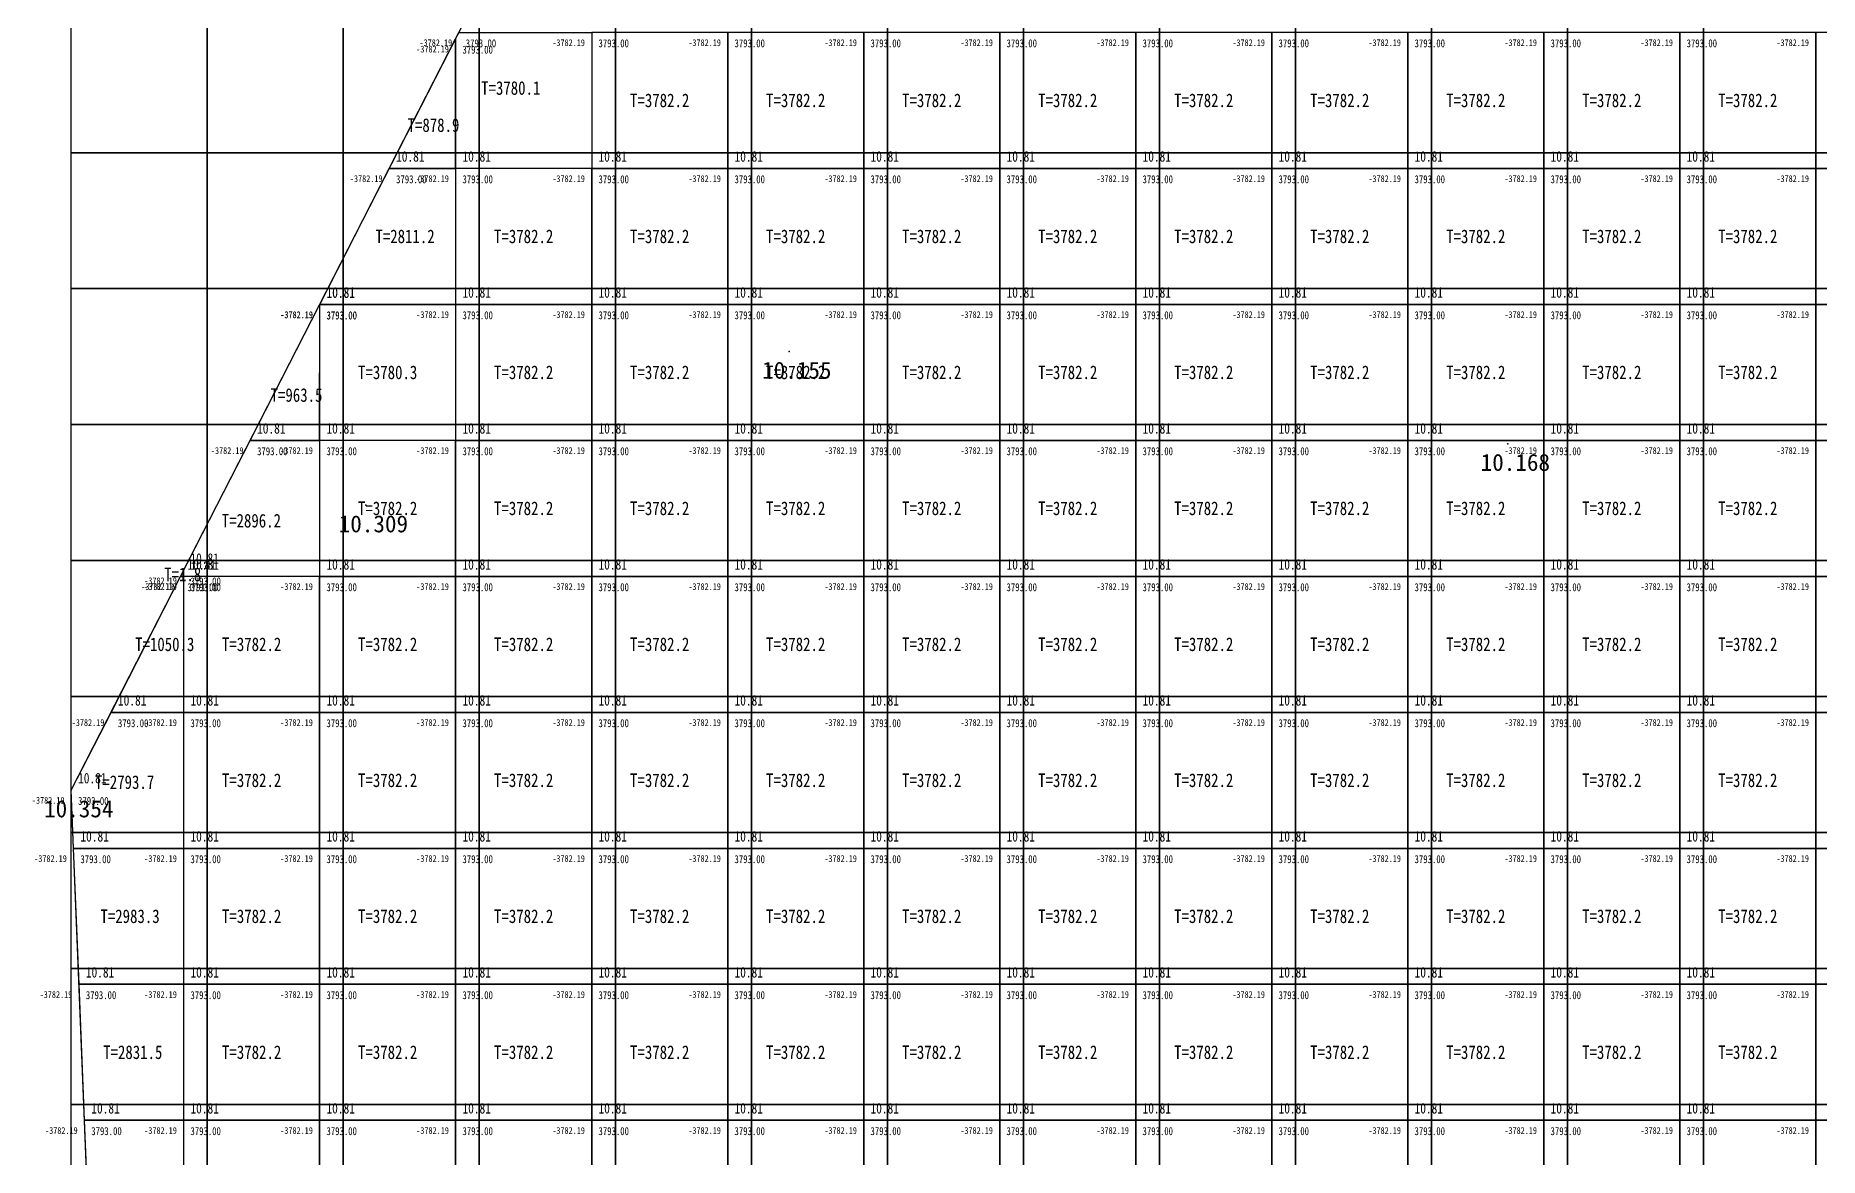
# Model space of a CAD drawing. Extents: x 2802 to 2877, y 3673 to 3804.
# Drawn here: x 2844.91 to 2858.03, y 3775.73 to 3783.98 of the extents above; entities that cross this region are included whole.
import ezdxf
from ezdxf.enums import TextEntityAlignment as Align

# ---------------------------------------------------------------- set-up
doc = ezdxf.new("R2010")
doc.units = 0
doc.header["$LTSCALE"] = 0.5
doc.header["$MEASUREMENT"] = 0
for name, color, linetype in [('FGW', 3, 'Continuous'), ('SHITI', 10, 'Continuous'), ('ZHUJI', 50, 'Continuous')]:
    doc.layers.add(name, color=color, linetype=linetype)

msp = doc.modelspace()

# ---------------------------------------------------------------- linework, layer by layer
for points in [[(2845.174, 3783.116), (2845.174, 3784.116), (2846.174, 3784.116), (2846.174, 3783.116), (2845.174, 3783.116)], [(2846.174, 3783.116), (2846.174, 3784.116), (2847.174, 3784.116), (2847.174, 3783.116), (2846.174, 3783.116)], [(2847.174, 3783.116), (2847.174, 3784.116), (2848.174, 3784.116), (2848.174, 3783.116), (2847.174, 3783.116)], [(2848.174, 3783.116), (2848.174, 3784.116), (2849.174, 3784.116), (2849.174, 3783.116), (2848.174, 3783.116)], [(2849.174, 3783.116), (2849.174, 3784.116), (2850.174, 3784.116), (2850.174, 3783.116), (2849.174, 3783.116)], [(2850.174, 3783.116), (2850.174, 3784.116), (2851.174, 3784.116), (2851.174, 3783.116), (2850.174, 3783.116)], [(2851.174, 3783.116), (2851.174, 3784.116), (2852.174, 3784.116), (2852.174, 3783.116), (2851.174, 3783.116)], [(2852.174, 3783.116), (2852.174, 3784.116), (2853.174, 3784.116), (2853.174, 3783.116), (2852.174, 3783.116)], [(2853.174, 3783.116), (2853.174, 3784.116), (2854.174, 3784.116), (2854.174, 3783.116), (2853.174, 3783.116)], [(2854.174, 3783.116), (2854.174, 3784.116), (2855.174, 3784.116), (2855.174, 3783.116), (2854.174, 3783.116)], [(2855.174, 3783.116), (2855.174, 3784.116), (2856.174, 3784.116), (2856.174, 3783.116), (2855.174, 3783.116)], [(2856.174, 3783.116), (2856.174, 3784.116), (2857.174, 3784.116), (2857.174, 3783.116), (2856.174, 3783.116)], [(2857.174, 3783.116), (2857.174, 3784.116), (2858.174, 3784.116), (2858.174, 3783.116), (2857.174, 3783.116)], [(2845.174, 3782.116), (2845.174, 3783.116), (2846.174, 3783.116), (2846.174, 3782.116), (2845.174, 3782.116)], [(2846.174, 3782.116), (2846.174, 3783.116), (2847.174, 3783.116), (2847.174, 3782.116), (2846.174, 3782.116)], [(2847.174, 3782.116), (2847.174, 3783.116), (2848.174, 3783.116), (2848.174, 3782.116), (2847.174, 3782.116)], [(2848.174, 3782.116), (2848.174, 3783.116), (2849.174, 3783.116), (2849.174, 3782.116), (2848.174, 3782.116)], [(2849.174, 3782.116), (2849.174, 3783.116), (2850.174, 3783.116), (2850.174, 3782.116), (2849.174, 3782.116)], [(2850.174, 3782.116), (2850.174, 3783.116), (2851.174, 3783.116), (2851.174, 3782.116), (2850.174, 3782.116)], [(2851.174, 3782.116), (2851.174, 3783.116), (2852.174, 3783.116), (2852.174, 3782.116), (2851.174, 3782.116)], [(2852.174, 3782.116), (2852.174, 3783.116), (2853.174, 3783.116), (2853.174, 3782.116), (2852.174, 3782.116)], [(2853.174, 3782.116), (2853.174, 3783.116), (2854.174, 3783.116), (2854.174, 3782.116), (2853.174, 3782.116)], [(2854.174, 3782.116), (2854.174, 3783.116), (2855.174, 3783.116), (2855.174, 3782.116), (2854.174, 3782.116)], [(2855.174, 3782.116), (2855.174, 3783.116), (2856.174, 3783.116), (2856.174, 3782.116), (2855.174, 3782.116)], [(2856.174, 3782.116), (2856.174, 3783.116), (2857.174, 3783.116), (2857.174, 3782.116), (2856.174, 3782.116)], [(2857.174, 3782.116), (2857.174, 3783.116), (2858.174, 3783.116), (2858.174, 3782.116), (2857.174, 3782.116)], [(2845.174, 3781.116), (2845.174, 3782.116), (2846.174, 3782.116), (2846.174, 3781.116), (2845.174, 3781.116)], [(2846.174, 3781.116), (2846.174, 3782.116), (2847.174, 3782.116), (2847.174, 3781.116), (2846.174, 3781.116)], [(2847.174, 3781.116), (2847.174, 3782.116), (2848.174, 3782.116), (2848.174, 3781.116), (2847.174, 3781.116)], [(2848.174, 3781.116), (2848.174, 3782.116), (2849.174, 3782.116), (2849.174, 3781.116), (2848.174, 3781.116)], [(2849.174, 3781.116), (2849.174, 3782.116), (2850.174, 3782.116), (2850.174, 3781.116), (2849.174, 3781.116)], [(2850.174, 3781.116), (2850.174, 3782.116), (2851.174, 3782.116), (2851.174, 3781.116), (2850.174, 3781.116)], [(2851.174, 3781.116), (2851.174, 3782.116), (2852.174, 3782.116), (2852.174, 3781.116), (2851.174, 3781.116)], [(2852.174, 3781.116), (2852.174, 3782.116), (2853.174, 3782.116), (2853.174, 3781.116), (2852.174, 3781.116)], [(2853.174, 3781.116), (2853.174, 3782.116), (2854.174, 3782.116), (2854.174, 3781.116), (2853.174, 3781.116)], [(2854.174, 3781.116), (2854.174, 3782.116), (2855.174, 3782.116), (2855.174, 3781.116), (2854.174, 3781.116)], [(2855.174, 3781.116), (2855.174, 3782.116), (2856.174, 3782.116), (2856.174, 3781.116), (2855.174, 3781.116)], [(2856.174, 3781.116), (2856.174, 3782.116), (2857.174, 3782.116), (2857.174, 3781.116), (2856.174, 3781.116)], [(2857.174, 3781.116), (2857.174, 3782.116), (2858.174, 3782.116), (2858.174, 3781.116), (2857.174, 3781.116)], [(2845.174, 3780.116), (2845.174, 3781.116), (2846.174, 3781.116), (2846.174, 3780.116), (2845.174, 3780.116)], [(2846.174, 3780.116), (2846.174, 3781.116), (2847.174, 3781.116), (2847.174, 3780.116), (2846.174, 3780.116)], [(2847.174, 3780.116), (2847.174, 3781.116), (2848.174, 3781.116), (2848.174, 3780.116), (2847.174, 3780.116)], [(2848.174, 3780.116), (2848.174, 3781.116), (2849.174, 3781.116), (2849.174, 3780.116), (2848.174, 3780.116)], [(2849.174, 3780.116), (2849.174, 3781.116), (2850.174, 3781.116), (2850.174, 3780.116), (2849.174, 3780.116)], [(2850.174, 3780.116), (2850.174, 3781.116), (2851.174, 3781.116), (2851.174, 3780.116), (2850.174, 3780.116)], [(2851.174, 3780.116), (2851.174, 3781.116), (2852.174, 3781.116), (2852.174, 3780.116), (2851.174, 3780.116)], [(2852.174, 3780.116), (2852.174, 3781.116), (2853.174, 3781.116), (2853.174, 3780.116), (2852.174, 3780.116)], [(2853.174, 3780.116), (2853.174, 3781.116), (2854.174, 3781.116), (2854.174, 3780.116), (2853.174, 3780.116)], [(2854.174, 3780.116), (2854.174, 3781.116), (2855.174, 3781.116), (2855.174, 3780.116), (2854.174, 3780.116)], [(2855.174, 3780.116), (2855.174, 3781.116), (2856.174, 3781.116), (2856.174, 3780.116), (2855.174, 3780.116)], [(2856.174, 3780.116), (2856.174, 3781.116), (2857.174, 3781.116), (2857.174, 3780.116), (2856.174, 3780.116)], [(2857.174, 3780.116), (2857.174, 3781.116), (2858.174, 3781.116), (2858.174, 3780.116), (2857.174, 3780.116)], [(2845.174, 3779.116), (2845.174, 3780.116), (2846.174, 3780.116), (2846.174, 3779.116), (2845.174, 3779.116)], [(2846.174, 3779.116), (2846.174, 3780.116), (2847.174, 3780.116), (2847.174, 3779.116), (2846.174, 3779.116)], [(2847.174, 3779.116), (2847.174, 3780.116), (2848.174, 3780.116), (2848.174, 3779.116), (2847.174, 3779.116)], [(2848.174, 3779.116), (2848.174, 3780.116), (2849.174, 3780.116), (2849.174, 3779.116), (2848.174, 3779.116)], [(2849.174, 3779.116), (2849.174, 3780.116), (2850.174, 3780.116), (2850.174, 3779.116), (2849.174, 3779.116)], [(2850.174, 3779.116), (2850.174, 3780.116), (2851.174, 3780.116), (2851.174, 3779.116), (2850.174, 3779.116)], [(2851.174, 3779.116), (2851.174, 3780.116), (2852.174, 3780.116), (2852.174, 3779.116), (2851.174, 3779.116)], [(2852.174, 3779.116), (2852.174, 3780.116), (2853.174, 3780.116), (2853.174, 3779.116), (2852.174, 3779.116)], [(2853.174, 3779.116), (2853.174, 3780.116), (2854.174, 3780.116), (2854.174, 3779.116), (2853.174, 3779.116)], [(2854.174, 3779.116), (2854.174, 3780.116), (2855.174, 3780.116), (2855.174, 3779.116), (2854.174, 3779.116)], [(2855.174, 3779.116), (2855.174, 3780.116), (2856.174, 3780.116), (2856.174, 3779.116), (2855.174, 3779.116)], [(2856.174, 3779.116), (2856.174, 3780.116), (2857.174, 3780.116), (2857.174, 3779.116), (2856.174, 3779.116)], [(2857.174, 3779.116), (2857.174, 3780.116), (2858.174, 3780.116), (2858.174, 3779.116), (2857.174, 3779.116)], [(2845.174, 3778.116), (2845.174, 3779.116), (2846.174, 3779.116), (2846.174, 3778.116), (2845.174, 3778.116)], [(2846.174, 3778.116), (2846.174, 3779.116), (2847.174, 3779.116), (2847.174, 3778.116), (2846.174, 3778.116)], [(2847.174, 3778.116), (2847.174, 3779.116), (2848.174, 3779.116), (2848.174, 3778.116), (2847.174, 3778.116)], [(2848.174, 3778.116), (2848.174, 3779.116), (2849.174, 3779.116), (2849.174, 3778.116), (2848.174, 3778.116)], [(2849.174, 3778.116), (2849.174, 3779.116), (2850.174, 3779.116), (2850.174, 3778.116), (2849.174, 3778.116)], [(2850.174, 3778.116), (2850.174, 3779.116), (2851.174, 3779.116), (2851.174, 3778.116), (2850.174, 3778.116)], [(2851.174, 3778.116), (2851.174, 3779.116), (2852.174, 3779.116), (2852.174, 3778.116), (2851.174, 3778.116)], [(2852.174, 3778.116), (2852.174, 3779.116), (2853.174, 3779.116), (2853.174, 3778.116), (2852.174, 3778.116)], [(2853.174, 3778.116), (2853.174, 3779.116), (2854.174, 3779.116), (2854.174, 3778.116), (2853.174, 3778.116)], [(2854.174, 3778.116), (2854.174, 3779.116), (2855.174, 3779.116), (2855.174, 3778.116), (2854.174, 3778.116)], [(2855.174, 3778.116), (2855.174, 3779.116), (2856.174, 3779.116), (2856.174, 3778.116), (2855.174, 3778.116)], [(2856.174, 3778.116), (2856.174, 3779.116), (2857.174, 3779.116), (2857.174, 3778.116), (2856.174, 3778.116)], [(2857.174, 3778.116), (2857.174, 3779.116), (2858.174, 3779.116), (2858.174, 3778.116), (2857.174, 3778.116)], [(2845.174, 3777.116), (2845.174, 3778.116), (2846.174, 3778.116), (2846.174, 3777.116), (2845.174, 3777.116)], [(2846.174, 3777.116), (2846.174, 3778.116), (2847.174, 3778.116), (2847.174, 3777.116), (2846.174, 3777.116)], [(2847.174, 3777.116), (2847.174, 3778.116), (2848.174, 3778.116), (2848.174, 3777.116), (2847.174, 3777.116)], [(2848.174, 3777.116), (2848.174, 3778.116), (2849.174, 3778.116), (2849.174, 3777.116), (2848.174, 3777.116)], [(2849.174, 3777.116), (2849.174, 3778.116), (2850.174, 3778.116), (2850.174, 3777.116), (2849.174, 3777.116)], [(2850.174, 3777.116), (2850.174, 3778.116), (2851.174, 3778.116), (2851.174, 3777.116), (2850.174, 3777.116)], [(2851.174, 3777.116), (2851.174, 3778.116), (2852.174, 3778.116), (2852.174, 3777.116), (2851.174, 3777.116)], [(2852.174, 3777.116), (2852.174, 3778.116), (2853.174, 3778.116), (2853.174, 3777.116), (2852.174, 3777.116)], [(2853.174, 3777.116), (2853.174, 3778.116), (2854.174, 3778.116), (2854.174, 3777.116), (2853.174, 3777.116)], [(2854.174, 3777.116), (2854.174, 3778.116), (2855.174, 3778.116), (2855.174, 3777.116), (2854.174, 3777.116)], [(2855.174, 3777.116), (2855.174, 3778.116), (2856.174, 3778.116), (2856.174, 3777.116), (2855.174, 3777.116)], [(2856.174, 3777.116), (2856.174, 3778.116), (2857.174, 3778.116), (2857.174, 3777.116), (2856.174, 3777.116)], [(2857.174, 3777.116), (2857.174, 3778.116), (2858.174, 3778.116), (2858.174, 3777.116), (2857.174, 3777.116)], [(2845.174, 3776.116), (2845.174, 3777.116), (2846.174, 3777.116), (2846.174, 3776.116), (2845.174, 3776.116)], [(2846.174, 3776.116), (2846.174, 3777.116), (2847.174, 3777.116), (2847.174, 3776.116), (2846.174, 3776.116)], [(2847.174, 3776.116), (2847.174, 3777.116), (2848.174, 3777.116), (2848.174, 3776.116), (2847.174, 3776.116)], [(2848.174, 3776.116), (2848.174, 3777.116), (2849.174, 3777.116), (2849.174, 3776.116), (2848.174, 3776.116)], [(2849.174, 3776.116), (2849.174, 3777.116), (2850.174, 3777.116), (2850.174, 3776.116), (2849.174, 3776.116)], [(2850.174, 3776.116), (2850.174, 3777.116), (2851.174, 3777.116), (2851.174, 3776.116), (2850.174, 3776.116)], [(2851.174, 3776.116), (2851.174, 3777.116), (2852.174, 3777.116), (2852.174, 3776.116), (2851.174, 3776.116)], [(2852.174, 3776.116), (2852.174, 3777.116), (2853.174, 3777.116), (2853.174, 3776.116), (2852.174, 3776.116)], [(2853.174, 3776.116), (2853.174, 3777.116), (2854.174, 3777.116), (2854.174, 3776.116), (2853.174, 3776.116)], [(2854.174, 3776.116), (2854.174, 3777.116), (2855.174, 3777.116), (2855.174, 3776.116), (2854.174, 3776.116)], [(2855.174, 3776.116), (2855.174, 3777.116), (2856.174, 3777.116), (2856.174, 3776.116), (2855.174, 3776.116)], [(2856.174, 3776.116), (2856.174, 3777.116), (2857.174, 3777.116), (2857.174, 3776.116), (2856.174, 3776.116)], [(2857.174, 3776.116), (2857.174, 3777.116), (2858.174, 3777.116), (2858.174, 3776.116), (2857.174, 3776.116)], [(2845.174, 3775.116), (2845.174, 3776.116), (2846.174, 3776.116), (2846.174, 3775.116), (2845.174, 3775.116)], [(2846.174, 3775.116), (2846.174, 3776.116), (2847.174, 3776.116), (2847.174, 3775.116), (2846.174, 3775.116)], [(2847.174, 3775.116), (2847.174, 3776.116), (2848.174, 3776.116), (2848.174, 3775.116), (2847.174, 3775.116)], [(2848.174, 3775.116), (2848.174, 3776.116), (2849.174, 3776.116), (2849.174, 3775.116), (2848.174, 3775.116)], [(2849.174, 3775.116), (2849.174, 3776.116), (2850.174, 3776.116), (2850.174, 3775.116), (2849.174, 3775.116)], [(2850.174, 3775.116), (2850.174, 3776.116), (2851.174, 3776.116), (2851.174, 3775.116), (2850.174, 3775.116)], [(2851.174, 3775.116), (2851.174, 3776.116), (2852.174, 3776.116), (2852.174, 3775.116), (2851.174, 3775.116)], [(2852.174, 3775.116), (2852.174, 3776.116), (2853.174, 3776.116), (2853.174, 3775.116), (2852.174, 3775.116)], [(2853.174, 3775.116), (2853.174, 3776.116), (2854.174, 3776.116), (2854.174, 3775.116), (2853.174, 3775.116)], [(2854.174, 3775.116), (2854.174, 3776.116), (2855.174, 3776.116), (2855.174, 3775.116), (2854.174, 3775.116)], [(2855.174, 3775.116), (2855.174, 3776.116), (2856.174, 3776.116), (2856.174, 3775.116), (2855.174, 3775.116)], [(2856.174, 3775.116), (2856.174, 3776.116), (2857.174, 3776.116), (2857.174, 3775.116), (2856.174, 3775.116)], [(2857.174, 3775.116), (2857.174, 3776.116), (2858.174, 3776.116), (2858.174, 3775.116), (2857.174, 3775.116)]]:
    msp.add_lwpolyline(points)
at = {"layer": 'FGW', "flags": 128}
for points in [[(2847.512, 3783), (2848, 3783.953), (2848, 3783)], [(2848, 3783.953), (2848.024, 3784), (2849, 3784), (2849, 3783), (2848, 3783)], [(2849, 3783), (2850, 3783), (2850, 3784), (2849, 3784)], [(2850, 3783), (2851, 3783), (2851, 3784), (2850, 3784)], [(2851, 3783), (2852, 3783), (2852, 3784), (2851, 3784)], [(2852, 3783), (2853, 3783), (2853, 3784), (2852, 3784)], [(2853, 3783), (2854, 3783), (2854, 3784), (2853, 3784)], [(2854, 3783), (2855, 3783), (2855, 3784), (2854, 3784)], [(2855, 3783), (2856, 3783), (2856, 3784), (2855, 3784)], [(2856, 3783), (2857, 3783), (2857, 3784), (2856, 3784)], [(2857, 3783), (2858, 3783), (2858, 3784), (2857, 3784)], [(2858, 3783), (2859, 3783), (2859, 3784), (2858, 3784)], [(2847.001, 3782), (2847.512, 3783), (2848, 3783), (2848, 3782)], [(2848, 3782), (2849, 3782), (2849, 3783), (2848, 3783)], [(2849, 3782), (2850, 3782), (2850, 3783), (2849, 3783)], [(2850, 3782), (2851, 3782), (2851, 3783), (2850, 3783)], [(2851, 3782), (2852, 3782), (2852, 3783), (2851, 3783)], [(2852, 3782), (2853, 3782), (2853, 3783), (2852, 3783)], [(2853, 3782), (2854, 3782), (2854, 3783), (2853, 3783)], [(2854, 3782), (2855, 3782), (2855, 3783), (2854, 3783)], [(2855, 3782), (2856, 3782), (2856, 3783), (2855, 3783)], [(2856, 3782), (2857, 3782), (2857, 3783), (2856, 3783)], [(2857, 3782), (2858, 3782), (2858, 3783), (2857, 3783)], [(2858, 3782), (2859, 3782), (2859, 3783), (2858, 3783)], [(2846.49, 3781), (2847, 3781.998), (2847, 3781)], [(2847.001, 3782), (2848, 3782), (2848, 3781), (2847, 3781)], [(2848, 3781), (2849, 3781), (2849, 3782), (2848, 3782)], [(2849, 3781), (2850, 3781), (2850, 3782), (2849, 3782)], [(2850, 3781), (2851, 3781), (2851, 3782), (2850, 3782)], [(2851, 3781), (2852, 3781), (2852, 3782), (2851, 3782)], [(2852, 3781), (2853, 3781), (2853, 3782), (2852, 3782)], [(2853, 3781), (2854, 3781), (2854, 3782), (2853, 3782)], [(2854, 3781), (2855, 3781), (2855, 3782), (2854, 3782)], [(2855, 3781), (2856, 3781), (2856, 3782), (2855, 3782)], [(2856, 3781), (2857, 3781), (2857, 3782), (2856, 3782)], [(2857, 3781), (2858, 3781), (2858, 3782), (2857, 3782)], [(2858, 3781), (2859, 3781), (2859, 3782), (2858, 3782)], [(2846, 3780.043), (2846.49, 3781), (2847, 3781), (2847, 3780), (2846, 3780)], [(2847, 3780), (2848, 3780), (2848, 3781), (2847, 3781)], [(2848, 3780), (2849, 3780), (2849, 3781), (2848, 3781)], [(2849, 3780), (2850, 3780), (2850, 3781), (2849, 3781)], [(2850, 3780), (2851, 3780), (2851, 3781), (2850, 3781)], [(2851, 3780), (2852, 3780), (2852, 3781), (2851, 3781)], [(2852, 3780), (2853, 3780), (2853, 3781), (2852, 3781)], [(2853, 3780), (2854, 3780), (2854, 3781), (2853, 3781)], [(2854, 3780), (2855, 3780), (2855, 3781), (2854, 3781)], [(2855, 3780), (2856, 3780), (2856, 3781), (2855, 3781)], [(2856, 3780), (2857, 3780), (2857, 3781), (2856, 3781)], [(2857, 3780), (2858, 3780), (2858, 3781), (2857, 3781)], [(2858, 3780), (2859, 3780), (2859, 3781), (2858, 3781)], [(2845.467, 3779), (2845.978, 3780), (2846, 3780), (2846, 3779)], [(2845.978, 3780), (2846, 3780.043), (2846, 3780)], [(2846, 3779), (2847, 3779), (2847, 3780), (2846, 3780)], [(2847, 3779), (2848, 3779), (2848, 3780), (2847, 3780)], [(2848, 3779), (2849, 3779), (2849, 3780), (2848, 3780)], [(2849, 3779), (2850, 3779), (2850, 3780), (2849, 3780)], [(2850, 3779), (2851, 3779), (2851, 3780), (2850, 3780)], [(2851, 3779), (2852, 3779), (2852, 3780), (2851, 3780)], [(2852, 3779), (2853, 3779), (2853, 3780), (2852, 3780)], [(2853, 3779), (2854, 3779), (2854, 3780), (2853, 3780)], [(2854, 3779), (2855, 3779), (2855, 3780), (2854, 3780)], [(2855, 3779), (2856, 3779), (2856, 3780), (2855, 3780)], [(2856, 3779), (2857, 3779), (2857, 3780), (2856, 3780)], [(2857, 3779), (2858, 3779), (2858, 3780), (2857, 3780)], [(2858, 3779), (2859, 3779), (2859, 3780), (2858, 3780)], [(2845.174, 3778.428), (2845.467, 3779), (2846, 3779), (2846, 3778), (2845.191, 3778)], [(2846, 3778), (2847, 3778), (2847, 3779), (2846, 3779)], [(2847, 3778), (2848, 3778), (2848, 3779), (2847, 3779)], [(2848, 3778), (2849, 3778), (2849, 3779), (2848, 3779)], [(2849, 3778), (2850, 3778), (2850, 3779), (2849, 3779)], [(2850, 3778), (2851, 3778), (2851, 3779), (2850, 3779)], [(2851, 3778), (2852, 3778), (2852, 3779), (2851, 3779)], [(2852, 3778), (2853, 3778), (2853, 3779), (2852, 3779)], [(2853, 3778), (2854, 3778), (2854, 3779), (2853, 3779)], [(2854, 3778), (2855, 3778), (2855, 3779), (2854, 3779)], [(2855, 3778), (2856, 3778), (2856, 3779), (2855, 3779)], [(2856, 3778), (2857, 3778), (2857, 3779), (2856, 3779)], [(2857, 3778), (2858, 3778), (2858, 3779), (2857, 3779)], [(2858, 3778), (2859, 3778), (2859, 3779), (2858, 3779)], [(2846, 3778), (2846, 3777), (2845.231, 3777), (2845.191, 3778)], [(2846, 3777), (2847, 3777), (2847, 3778), (2846, 3778)], [(2847, 3777), (2848, 3777), (2848, 3778), (2847, 3778)], [(2848, 3777), (2849, 3777), (2849, 3778), (2848, 3778)], [(2849, 3777), (2850, 3777), (2850, 3778), (2849, 3778)], [(2850, 3777), (2851, 3777), (2851, 3778), (2850, 3778)], [(2851, 3777), (2852, 3777), (2852, 3778), (2851, 3778)], [(2852, 3777), (2853, 3777), (2853, 3778), (2852, 3778)], [(2853, 3777), (2854, 3777), (2854, 3778), (2853, 3778)], [(2854, 3777), (2855, 3777), (2855, 3778), (2854, 3778)], [(2855, 3777), (2856, 3777), (2856, 3778), (2855, 3778)], [(2856, 3777), (2857, 3777), (2857, 3778), (2856, 3778)], [(2857, 3777), (2858, 3777), (2858, 3778), (2857, 3778)], [(2858, 3777), (2859, 3777), (2859, 3778), (2858, 3778)], [(2846, 3777), (2846, 3776), (2845.271, 3776), (2845.231, 3777)], [(2846, 3776), (2847, 3776), (2847, 3777), (2846, 3777)], [(2847, 3776), (2848, 3776), (2848, 3777), (2847, 3777)], [(2848, 3776), (2849, 3776), (2849, 3777), (2848, 3777)], [(2849, 3776), (2850, 3776), (2850, 3777), (2849, 3777)], [(2850, 3776), (2851, 3776), (2851, 3777), (2850, 3777)], [(2851, 3776), (2852, 3776), (2852, 3777), (2851, 3777)], [(2852, 3776), (2853, 3776), (2853, 3777), (2852, 3777)], [(2853, 3776), (2854, 3776), (2854, 3777), (2853, 3777)], [(2854, 3776), (2855, 3776), (2855, 3777), (2854, 3777)], [(2855, 3776), (2856, 3776), (2856, 3777), (2855, 3777)], [(2856, 3776), (2857, 3776), (2857, 3777), (2856, 3777)], [(2857, 3776), (2858, 3776), (2858, 3777), (2857, 3777)], [(2858, 3776), (2859, 3776), (2859, 3777), (2858, 3777)], [(2846, 3776), (2846, 3775), (2845.312, 3775), (2845.271, 3776)], [(2846, 3775), (2847, 3775), (2847, 3776), (2846, 3776)], [(2847, 3775), (2848, 3775), (2848, 3776), (2847, 3776)], [(2848, 3775), (2849, 3775), (2849, 3776), (2848, 3776)], [(2849, 3775), (2850, 3775), (2850, 3776), (2849, 3776)], [(2850, 3775), (2851, 3775), (2851, 3776), (2850, 3776)], [(2851, 3775), (2852, 3775), (2852, 3776), (2851, 3776)], [(2852, 3775), (2853, 3775), (2853, 3776), (2852, 3776)], [(2853, 3775), (2854, 3775), (2854, 3776), (2853, 3776)], [(2854, 3775), (2855, 3775), (2855, 3776), (2854, 3776)], [(2855, 3775), (2856, 3775), (2856, 3776), (2855, 3776)], [(2856, 3775), (2857, 3775), (2857, 3776), (2856, 3776)], [(2857, 3775), (2858, 3775), (2858, 3776), (2857, 3776)], [(2858, 3775), (2859, 3775), (2859, 3776), (2858, 3776)]]:
    msp.add_lwpolyline(points, close=True, dxfattribs=at)
at = {"layer": 'SHITI'}
msp.add_lwpolyline([(2845.174, 3778.428), (2853.8, 3795.293), (2856.23, 3799.039), (2864.64, 3799.283), (2868.952, 3795.959), (2870.191, 3792.979), (2870.586, 3785.879), (2870.663, 3769.646), (2864.182, 3751.04), (2859.717, 3744.891), (2853.723, 3744.116), (2848.263, 3749.893), (2846.279, 3757.095), (2845.423, 3772.222), (2845.174, 3778.428)], close=True, dxfattribs=at)
at = {"layer": 'ZHUJI'}
for p in [(2850.453, 3781.654), (2855.736, 3780.976), (2847.34, 3780.524), (2845.174, 3778.428)]:
    msp.add_point(p, dxfattribs=at)

# ---------------------------------------------------------------- texts
at = {"layer": 'FGW', "color": 6, "width": 0.8}
for p in [(2847.95, 3783.903, 10.814), (2847.95, 3783.903, 10.814), (2847.974, 3783.95, 10.814), (2847.974, 3783.95, 10.814), (2848.95, 3783.95, 10.814), (2848.95, 3783.95, 10.814), (2848.95, 3783.95, 10.814), (2849.95, 3783.95, 10.814), (2850.95, 3783.95, 10.814), (2851.95, 3783.95, 10.814), (2852.95, 3783.95, 10.814), (2853.95, 3783.95, 10.814), (2854.95, 3783.95, 10.814), (2855.95, 3783.95, 10.814), (2856.95, 3783.95, 10.814), (2857.95, 3783.95, 10.814), (2847.462, 3782.95, 10.814), (2847.462, 3782.95, 10.814), (2847.95, 3782.95, 10.814), (2847.95, 3782.95, 10.814), (2847.95, 3782.95, 10.814), (2847.95, 3782.95, 10.814), (2848.95, 3782.95, 10.814), (2848.95, 3782.95, 10.814), (2849.95, 3782.95, 10.814), (2850.95, 3782.95, 10.814), (2851.95, 3782.95, 10.814), (2852.95, 3782.95, 10.814), (2853.95, 3782.95, 10.814), (2854.95, 3782.95, 10.814), (2855.95, 3782.95, 10.814), (2856.95, 3782.95, 10.814), (2857.95, 3782.95, 10.814), (2846.95, 3781.948, 10.814), (2846.951, 3781.95, 10.814), (2846.951, 3781.95, 10.814), (2847.95, 3781.95, 10.814), (2847.95, 3781.95, 10.814), (2847.95, 3781.95, 10.814), (2848.95, 3781.95, 10.814), (2849.95, 3781.95, 10.814), (2850.95, 3781.95, 10.814), (2851.95, 3781.95, 10.814), (2852.95, 3781.95, 10.814), (2853.95, 3781.95, 10.814), (2854.95, 3781.95, 10.814), (2855.95, 3781.95, 10.814), (2856.95, 3781.95, 10.814), (2857.95, 3781.95, 10.814), (2846.44, 3780.95, 10.814), (2846.44, 3780.95, 10.814), (2846.95, 3780.95, 10.814), (2846.95, 3780.95, 10.814), (2846.95, 3780.95, 10.814), (2846.95, 3780.95, 10.814), (2847.95, 3780.95, 10.814), (2847.95, 3780.95, 10.814), (2848.95, 3780.95, 10.814), (2849.95, 3780.95, 10.814), (2850.95, 3780.95, 10.814), (2851.95, 3780.95, 10.814), (2852.95, 3780.95, 10.814), (2853.95, 3780.95, 10.814), (2854.95, 3780.95, 10.814), (2855.95, 3780.95, 10.814), (2856.95, 3780.95, 10.814), (2857.95, 3780.95, 10.814), (2845.928, 3779.95, 10.814), (2845.928, 3779.95, 10.814), (2845.95, 3779.993, 10.814), (2845.95, 3779.993, 10.814), (2845.95, 3779.95, 10.814), (2845.95, 3779.95, 10.814), (2845.95, 3779.95, 10.814), (2845.95, 3779.95, 10.814), (2846.95, 3779.95, 10.814), (2846.95, 3779.95, 10.814), (2847.95, 3779.95, 10.814), (2848.95, 3779.95, 10.814), (2849.95, 3779.95, 10.814), (2850.95, 3779.95, 10.814), (2851.95, 3779.95, 10.814), (2852.95, 3779.95, 10.814), (2853.95, 3779.95, 10.814), (2854.95, 3779.95, 10.814), (2855.95, 3779.95, 10.814), (2856.95, 3779.95, 10.814), (2857.95, 3779.95, 10.814), (2845.417, 3778.95, 10.814), (2845.417, 3778.95, 10.814), (2845.95, 3778.95, 10.814), (2845.95, 3778.95, 10.814), (2845.95, 3778.95, 10.814), (2846.95, 3778.95, 10.814), (2847.95, 3778.95, 10.814), (2848.95, 3778.95, 10.814), (2849.95, 3778.95, 10.814), (2850.95, 3778.95, 10.814), (2851.95, 3778.95, 10.814), (2852.95, 3778.95, 10.814), (2853.95, 3778.95, 10.814), (2854.95, 3778.95, 10.814), (2855.95, 3778.95, 10.814), (2856.95, 3778.95, 10.814), (2857.95, 3778.95, 10.814), (2845.124, 3778.378, 10.814), (2845.141, 3777.95, 10.814), (2845.141, 3777.95, 10.814), (2845.95, 3777.95, 10.814), (2845.95, 3777.95, 10.814), (2845.95, 3777.95, 10.814), (2846.95, 3777.95, 10.814), (2847.95, 3777.95, 10.814), (2848.95, 3777.95, 10.814), (2849.95, 3777.95, 10.814), (2850.95, 3777.95, 10.814), (2851.95, 3777.95, 10.814), (2852.95, 3777.95, 10.814), (2853.95, 3777.95, 10.814), (2854.95, 3777.95, 10.814), (2855.95, 3777.95, 10.814), (2856.95, 3777.95, 10.814), (2857.95, 3777.95, 10.814), (2845.181, 3776.95, 10.814), (2845.181, 3776.95, 10.814), (2845.95, 3776.95, 10.814), (2845.95, 3776.95, 10.814), (2845.95, 3776.95, 10.814), (2846.95, 3776.95, 10.814), (2847.95, 3776.95, 10.814), (2848.95, 3776.95, 10.814), (2849.95, 3776.95, 10.814), (2850.95, 3776.95, 10.814), (2851.95, 3776.95, 10.814), (2852.95, 3776.95, 10.814), (2853.95, 3776.95, 10.814), (2854.95, 3776.95, 10.814), (2855.95, 3776.95, 10.814), (2856.95, 3776.95, 10.814), (2857.95, 3776.95, 10.814), (2845.221, 3775.95, 10.814), (2845.221, 3775.95, 10.814), (2845.95, 3775.95, 10.814), (2845.95, 3775.95, 10.814), (2845.95, 3775.95, 10.814), (2846.95, 3775.95, 10.814), (2847.95, 3775.95, 10.814), (2848.95, 3775.95, 10.814), (2849.95, 3775.95, 10.814), (2850.95, 3775.95, 10.814), (2851.95, 3775.95, 10.814), (2852.95, 3775.95, 10.814), (2853.95, 3775.95, 10.814), (2854.95, 3775.95, 10.814), (2855.95, 3775.95, 10.814), (2856.95, 3775.95, 10.814), (2857.95, 3775.95, 10.814)]:
    msp.add_text('-3782.19', height=0.05, dxfattribs=at).set_placement(p, align=Align.TOP_RIGHT)
at = {"layer": 'FGW', "color": 4, "width": 0.8}
for p in [(2848.05, 3783.903, 10.814), (2848.05, 3783.903, 10.814), (2848.074, 3783.95, 10.814), (2848.074, 3783.95, 10.814), (2849.05, 3783.95, 10.814), (2849.05, 3783.95, 10.814), (2849.05, 3783.95, 10.814), (2850.05, 3783.95, 10.814), (2851.05, 3783.95, 10.814), (2852.05, 3783.95, 10.814), (2853.05, 3783.95, 10.814), (2854.05, 3783.95, 10.814), (2855.05, 3783.95, 10.814), (2856.05, 3783.95, 10.814), (2857.05, 3783.95, 10.814), (2847.562, 3782.95, 10.814), (2847.562, 3782.95, 10.814), (2848.05, 3782.95, 10.814), (2848.05, 3782.95, 10.814), (2848.05, 3782.95, 10.814), (2848.05, 3782.95, 10.814), (2849.05, 3782.95, 10.814), (2849.05, 3782.95, 10.814), (2850.05, 3782.95, 10.814), (2851.05, 3782.95, 10.814), (2852.05, 3782.95, 10.814), (2853.05, 3782.95, 10.814), (2854.05, 3782.95, 10.814), (2855.05, 3782.95, 10.814), (2856.05, 3782.95, 10.814), (2857.05, 3782.95, 10.814), (2847.05, 3781.948, 10.814), (2847.051, 3781.95, 10.814), (2847.051, 3781.95, 10.814), (2848.05, 3781.95, 10.814), (2848.05, 3781.95, 10.814), (2848.05, 3781.95, 10.814), (2849.05, 3781.95, 10.814), (2850.05, 3781.95, 10.814), (2851.05, 3781.95, 10.814), (2852.05, 3781.95, 10.814), (2853.05, 3781.95, 10.814), (2854.05, 3781.95, 10.814), (2855.05, 3781.95, 10.814), (2856.05, 3781.95, 10.814), (2857.05, 3781.95, 10.814), (2846.54, 3780.95, 10.814), (2846.54, 3780.95, 10.814), (2847.05, 3780.95, 10.814), (2847.05, 3780.95, 10.814), (2847.05, 3780.95, 10.814), (2847.05, 3780.95, 10.814), (2848.05, 3780.95, 10.814), (2848.05, 3780.95, 10.814), (2849.05, 3780.95, 10.814), (2850.05, 3780.95, 10.814), (2851.05, 3780.95, 10.814), (2852.05, 3780.95, 10.814), (2853.05, 3780.95, 10.814), (2854.05, 3780.95, 10.814), (2855.05, 3780.95, 10.814), (2856.05, 3780.95, 10.814), (2857.05, 3780.95, 10.814), (2846.028, 3779.95, 10.814), (2846.028, 3779.95, 10.814), (2846.05, 3779.993, 10.814), (2846.05, 3779.993, 10.814), (2846.05, 3779.95, 10.814), (2846.05, 3779.95, 10.814), (2846.05, 3779.95, 10.814), (2846.05, 3779.95, 10.814), (2847.05, 3779.95, 10.814), (2847.05, 3779.95, 10.814), (2848.05, 3779.95, 10.814), (2849.05, 3779.95, 10.814), (2850.05, 3779.95, 10.814), (2851.05, 3779.95, 10.814), (2852.05, 3779.95, 10.814), (2853.05, 3779.95, 10.814), (2854.05, 3779.95, 10.814), (2855.05, 3779.95, 10.814), (2856.05, 3779.95, 10.814), (2857.05, 3779.95, 10.814), (2845.517, 3778.95, 10.814), (2845.517, 3778.95, 10.814), (2846.05, 3778.95, 10.814), (2846.05, 3778.95, 10.814), (2846.05, 3778.95, 10.814), (2847.05, 3778.95, 10.814), (2848.05, 3778.95, 10.814), (2849.05, 3778.95, 10.814), (2850.05, 3778.95, 10.814), (2851.05, 3778.95, 10.814), (2852.05, 3778.95, 10.814), (2853.05, 3778.95, 10.814), (2854.05, 3778.95, 10.814), (2855.05, 3778.95, 10.814), (2856.05, 3778.95, 10.814), (2857.05, 3778.95, 10.814), (2845.224, 3778.378, 10.814), (2845.241, 3777.95, 10.814), (2845.241, 3777.95, 10.814), (2846.05, 3777.95, 10.814), (2846.05, 3777.95, 10.814), (2846.05, 3777.95, 10.814), (2847.05, 3777.95, 10.814), (2848.05, 3777.95, 10.814), (2849.05, 3777.95, 10.814), (2850.05, 3777.95, 10.814), (2851.05, 3777.95, 10.814), (2852.05, 3777.95, 10.814), (2853.05, 3777.95, 10.814), (2854.05, 3777.95, 10.814), (2855.05, 3777.95, 10.814), (2856.05, 3777.95, 10.814), (2857.05, 3777.95, 10.814), (2845.281, 3776.95, 10.814), (2845.281, 3776.95, 10.814), (2846.05, 3776.95, 10.814), (2846.05, 3776.95, 10.814), (2846.05, 3776.95, 10.814), (2847.05, 3776.95, 10.814), (2848.05, 3776.95, 10.814), (2849.05, 3776.95, 10.814), (2850.05, 3776.95, 10.814), (2851.05, 3776.95, 10.814), (2852.05, 3776.95, 10.814), (2853.05, 3776.95, 10.814), (2854.05, 3776.95, 10.814), (2855.05, 3776.95, 10.814), (2856.05, 3776.95, 10.814), (2857.05, 3776.95, 10.814), (2845.321, 3775.95, 10.814), (2845.321, 3775.95, 10.814), (2846.05, 3775.95, 10.814), (2846.05, 3775.95, 10.814), (2846.05, 3775.95, 10.814), (2847.05, 3775.95, 10.814), (2848.05, 3775.95, 10.814), (2849.05, 3775.95, 10.814), (2850.05, 3775.95, 10.814), (2851.05, 3775.95, 10.814), (2852.05, 3775.95, 10.814), (2853.05, 3775.95, 10.814), (2854.05, 3775.95, 10.814), (2855.05, 3775.95, 10.814), (2856.05, 3775.95, 10.814), (2857.05, 3775.95, 10.814)]:
    msp.add_text('3793.00', height=0.0588, dxfattribs=at).set_placement(p, align=Align.TOP_LEFT)
at = {"layer": 'FGW', "width": 0.8}
for s, p in [('T=3780.1', (2848.405, 3783.591)), ('T=3782.2', (2849.5, 3783.5)), ('T=3782.2', (2850.5, 3783.5)), ('T=3782.2', (2851.5, 3783.5)), ('T=3782.2', (2852.5, 3783.5)), ('T=3782.2', (2853.5, 3783.5)), ('T=3782.2', (2854.5, 3783.5)), ('T=3782.2', (2855.5, 3783.5)), ('T=3782.2', (2856.5, 3783.5)), ('T=3782.2', (2857.5, 3783.5)), ('T=878.9', (2847.837, 3783.318)), ('T=2811.2', (2847.628, 3782.5)), ('T=3782.2', (2848.5, 3782.5)), ('T=3782.2', (2849.5, 3782.5)), ('T=3782.2', (2850.5, 3782.5)), ('T=3782.2', (2851.5, 3782.5)), ('T=3782.2', (2852.5, 3782.5)), ('T=3782.2', (2853.5, 3782.5)), ('T=3782.2', (2854.5, 3782.5)), ('T=3782.2', (2855.5, 3782.5)), ('T=3782.2', (2856.5, 3782.5)), ('T=3782.2', (2857.5, 3782.5)), ('T=3780.3', (2847.5, 3781.5)), ('T=3782.2', (2848.5, 3781.5)), ('T=3782.2', (2849.5, 3781.5)), ('T=3782.2', (2850.5, 3781.5)), ('T=3782.2', (2851.5, 3781.5)), ('T=3782.2', (2852.5, 3781.5)), ('T=3782.2', (2853.5, 3781.5)), ('T=3782.2', (2854.5, 3781.5)), ('T=3782.2', (2855.5, 3781.5)), ('T=3782.2', (2856.5, 3781.5)), ('T=3782.2', (2857.5, 3781.5)), ('T=963.5', (2846.83, 3781.333)), ('T=3782.2', (2847.5, 3780.5)), ('T=3782.2', (2848.5, 3780.5)), ('T=3782.2', (2849.5, 3780.5)), ('T=3782.2', (2850.5, 3780.5)), ('T=3782.2', (2851.5, 3780.5)), ('T=3782.2', (2852.5, 3780.5)), ('T=3782.2', (2853.5, 3780.5)), ('T=3782.2', (2854.5, 3780.5)), ('T=3782.2', (2855.5, 3780.5)), ('T=3782.2', (2856.5, 3780.5)), ('T=3782.2', (2857.5, 3780.5)), ('T=2896.2', (2846.498, 3780.409)), ('T=1.8', (2845.993, 3780.014)), ('T=1050.3', (2845.861, 3779.5)), ('T=3782.2', (2846.5, 3779.5)), ('T=3782.2', (2847.5, 3779.5)), ('T=3782.2', (2848.5, 3779.5)), ('T=3782.2', (2849.5, 3779.5)), ('T=3782.2', (2850.5, 3779.5)), ('T=3782.2', (2851.5, 3779.5)), ('T=3782.2', (2852.5, 3779.5)), ('T=3782.2', (2853.5, 3779.5)), ('T=3782.2', (2854.5, 3779.5)), ('T=3782.2', (2855.5, 3779.5)), ('T=3782.2', (2856.5, 3779.5)), ('T=3782.2', (2857.5, 3779.5)), ('T=2793.7', (2845.566, 3778.486)), ('T=3782.2', (2846.5, 3778.5)), ('T=3782.2', (2847.5, 3778.5)), ('T=3782.2', (2848.5, 3778.5)), ('T=3782.2', (2849.5, 3778.5)), ('T=3782.2', (2850.5, 3778.5)), ('T=3782.2', (2851.5, 3778.5)), ('T=3782.2', (2852.5, 3778.5)), ('T=3782.2', (2853.5, 3778.5)), ('T=3782.2', (2854.5, 3778.5)), ('T=3782.2', (2855.5, 3778.5)), ('T=3782.2', (2856.5, 3778.5)), ('T=3782.2', (2857.5, 3778.5)), ('T=2983.3', (2845.606, 3777.5)), ('T=3782.2', (2846.5, 3777.5)), ('T=3782.2', (2847.5, 3777.5)), ('T=3782.2', (2848.5, 3777.5)), ('T=3782.2', (2849.5, 3777.5)), ('T=3782.2', (2850.5, 3777.5)), ('T=3782.2', (2851.5, 3777.5)), ('T=3782.2', (2852.5, 3777.5)), ('T=3782.2', (2853.5, 3777.5)), ('T=3782.2', (2854.5, 3777.5)), ('T=3782.2', (2855.5, 3777.5)), ('T=3782.2', (2856.5, 3777.5)), ('T=3782.2', (2857.5, 3777.5)), ('T=2831.5', (2845.626, 3776.5)), ('T=3782.2', (2846.5, 3776.5)), ('T=3782.2', (2847.5, 3776.5)), ('T=3782.2', (2848.5, 3776.5)), ('T=3782.2', (2849.5, 3776.5)), ('T=3782.2', (2850.5, 3776.5)), ('T=3782.2', (2851.5, 3776.5)), ('T=3782.2', (2852.5, 3776.5)), ('T=3782.2', (2853.5, 3776.5)), ('T=3782.2', (2854.5, 3776.5)), ('T=3782.2', (2855.5, 3776.5)), ('T=3782.2', (2856.5, 3776.5)), ('T=3782.2', (2857.5, 3776.5))]:
    msp.add_text(s, height=0.1, dxfattribs=at).set_placement(p, align=Align.MIDDLE)
at = {"layer": 'FGW', "color": 2, "width": 0.8}
for p in [(2847.562, 3783.05, 10.814), (2847.562, 3783.05, 10.814), (2848.05, 3783.05, 10.814), (2848.05, 3783.05, 10.814), (2848.05, 3783.05, 10.814), (2848.05, 3783.05, 10.814), (2849.05, 3783.05, 10.814), (2849.05, 3783.05, 10.814), (2850.05, 3783.05, 10.814), (2851.05, 3783.05, 10.814), (2852.05, 3783.05, 10.814), (2853.05, 3783.05, 10.814), (2854.05, 3783.05, 10.814), (2855.05, 3783.05, 10.814), (2856.05, 3783.05, 10.814), (2857.05, 3783.05, 10.814), (2847.05, 3782.048, 10.814), (2847.051, 3782.05, 10.814), (2847.051, 3782.05, 10.814), (2848.05, 3782.05, 10.814), (2848.05, 3782.05, 10.814), (2848.05, 3782.05, 10.814), (2849.05, 3782.05, 10.814), (2850.05, 3782.05, 10.814), (2851.05, 3782.05, 10.814), (2852.05, 3782.05, 10.814), (2853.05, 3782.05, 10.814), (2854.05, 3782.05, 10.814), (2855.05, 3782.05, 10.814), (2856.05, 3782.05, 10.814), (2857.05, 3782.05, 10.814), (2846.54, 3781.05, 10.814), (2846.54, 3781.05, 10.814), (2847.05, 3781.05, 10.814), (2847.05, 3781.05, 10.814), (2847.05, 3781.05, 10.814), (2847.05, 3781.05, 10.814), (2848.05, 3781.05, 10.814), (2848.05, 3781.05, 10.814), (2849.05, 3781.05, 10.814), (2850.05, 3781.05, 10.814), (2851.05, 3781.05, 10.814), (2852.05, 3781.05, 10.814), (2853.05, 3781.05, 10.814), (2854.05, 3781.05, 10.814), (2855.05, 3781.05, 10.814), (2856.05, 3781.05, 10.814), (2857.05, 3781.05, 10.814), (2846.028, 3780.05, 10.814), (2846.028, 3780.05, 10.814), (2846.05, 3780.093, 10.814), (2846.05, 3780.093, 10.814), (2846.05, 3780.05, 10.814), (2846.05, 3780.05, 10.814), (2846.05, 3780.05, 10.814), (2846.05, 3780.05, 10.814), (2847.05, 3780.05, 10.814), (2847.05, 3780.05, 10.814), (2848.05, 3780.05, 10.814), (2849.05, 3780.05, 10.814), (2850.05, 3780.05, 10.814), (2851.05, 3780.05, 10.814), (2852.05, 3780.05, 10.814), (2853.05, 3780.05, 10.814), (2854.05, 3780.05, 10.814), (2855.05, 3780.05, 10.814), (2856.05, 3780.05, 10.814), (2857.05, 3780.05, 10.814), (2845.517, 3779.05, 10.814), (2845.517, 3779.05, 10.814), (2846.05, 3779.05, 10.814), (2846.05, 3779.05, 10.814), (2846.05, 3779.05, 10.814), (2847.05, 3779.05, 10.814), (2848.05, 3779.05, 10.814), (2849.05, 3779.05, 10.814), (2850.05, 3779.05, 10.814), (2851.05, 3779.05, 10.814), (2852.05, 3779.05, 10.814), (2853.05, 3779.05, 10.814), (2854.05, 3779.05, 10.814), (2855.05, 3779.05, 10.814), (2856.05, 3779.05, 10.814), (2857.05, 3779.05, 10.814), (2845.224, 3778.478, 10.814), (2845.241, 3778.05, 10.814), (2845.241, 3778.05, 10.814), (2846.05, 3778.05, 10.814), (2846.05, 3778.05, 10.814), (2846.05, 3778.05, 10.814), (2847.05, 3778.05, 10.814), (2848.05, 3778.05, 10.814), (2849.05, 3778.05, 10.814), (2850.05, 3778.05, 10.814), (2851.05, 3778.05, 10.814), (2852.05, 3778.05, 10.814), (2853.05, 3778.05, 10.814), (2854.05, 3778.05, 10.814), (2855.05, 3778.05, 10.814), (2856.05, 3778.05, 10.814), (2857.05, 3778.05, 10.814), (2845.281, 3777.05, 10.814), (2845.281, 3777.05, 10.814), (2846.05, 3777.05, 10.814), (2846.05, 3777.05, 10.814), (2846.05, 3777.05, 10.814), (2847.05, 3777.05, 10.814), (2848.05, 3777.05, 10.814), (2849.05, 3777.05, 10.814), (2850.05, 3777.05, 10.814), (2851.05, 3777.05, 10.814), (2852.05, 3777.05, 10.814), (2853.05, 3777.05, 10.814), (2854.05, 3777.05, 10.814), (2855.05, 3777.05, 10.814), (2856.05, 3777.05, 10.814), (2857.05, 3777.05, 10.814), (2845.321, 3776.05, 10.814), (2845.321, 3776.05, 10.814), (2846.05, 3776.05, 10.814), (2846.05, 3776.05, 10.814), (2846.05, 3776.05, 10.814), (2847.05, 3776.05, 10.814), (2848.05, 3776.05, 10.814), (2849.05, 3776.05, 10.814), (2850.05, 3776.05, 10.814), (2851.05, 3776.05, 10.814), (2852.05, 3776.05, 10.814), (2853.05, 3776.05, 10.814), (2854.05, 3776.05, 10.814), (2855.05, 3776.05, 10.814), (2856.05, 3776.05, 10.814), (2857.05, 3776.05, 10.814)]:
    msp.add_text('10.81', height=0.0769, dxfattribs=at).set_placement(p)
at = {"layer": 'ZHUJI'}
for s, p in [('10.155', (2850.253, 3781.454)), ('10.168', (2855.536, 3780.776)), ('10.309', (2847.14, 3780.324)), ('10.354', (2844.974, 3778.228))]:
    msp.add_text(s, height=0.125, dxfattribs=at).set_placement(p)

doc.saveas('drawing.dxf')
